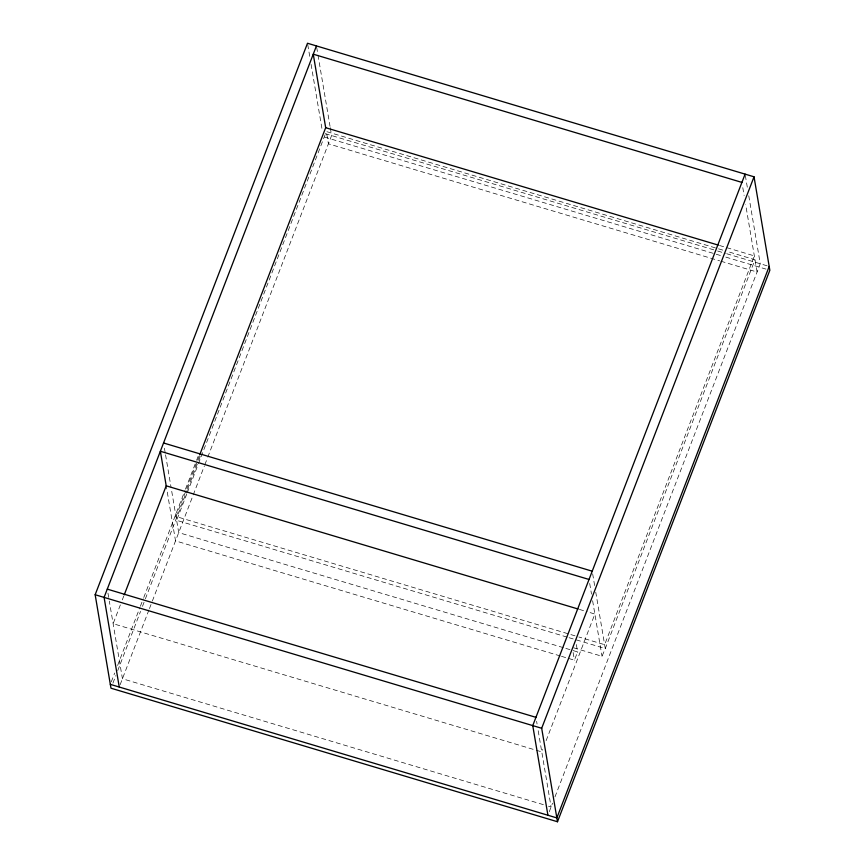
<?xml version="1.0" encoding="UTF-8"?>
<svg xmlns="http://www.w3.org/2000/svg" width="865" height="865" viewBox="0 0 865 865"><rect width="100%" height="100%" fill="white"/><g stroke="black" fill="none" stroke-linecap="round" stroke-linejoin="round"><path stroke-width="0.65" stroke-dasharray="4.33 3.24" d="M120.365 604.895L113.131 623.697L541.782 751.912L542.744 749.404M122.3 599.888L123.749 596.126M111.293 681.836L114.688 673.024M117.597 665.477L139.892 607.554M140.379 606.289L143.287 598.742M143.774 597.477L184.98 490.455M185.467 489.201L196.139 461.499M196.615 460.245L198.074 456.461M199.242 456.093L175.984 516.491L577.528 636.586M112.915 683.166L115.824 675.608M117.759 670.57L140.552 611.393M142.487 606.354L144.909 600.061M145.396 598.807L187.089 490.52M187.575 489.266L198.236 461.564M198.723 460.299L200.183 456.525M186.808 493.904L176.633 520.33L567.775 637.321M187.294 492.65L197.955 464.97M198.431 463.716L325.856 132.799M120.159 684.669L148.985 609.825M149.461 608.571L151.872 602.299M152.359 601.045L192.765 496.121M193.241 494.867L204.389 465.932M204.875 464.667L207.297 458.374M207.784 457.12L331.598 135.546L330.268 127.642M561.504 656.33L574.414 660.19L577.604 651.918L564.694 648.058M546.129 740.624L594.871 614.042L588.416 612.106M549.275 811.694L552.551 803.185M554.973 796.892L760.259 263.76L748.668 195.22M573.538 647.777L602.018 656.286L605.284 648.545L754.994 259.749L727.876 251.639M719.485 245.476L754.345 255.91L604.635 644.695L578.815 636.975M722.718 250.093L326.343 131.534L328.419 143.817L719.626 260.83M325.218 133.643L716.361 250.623M717.647 251.012L725.4 253.326M726.687 253.715L767.915 266.052M324.613 137.102L720.653 255.564M725.832 257.11L765.957 269.112M720.923 261.219L757.07 272.032L745.684 204.713M579.377 609.403L587.119 611.717M569.062 637.71L605.284 648.545L595.758 592.201M563.396 647.669L178.709 532.613L171.324 488.93M560.217 655.94L175.53 540.885L166.437 487.136M543.35 804.645L122.441 678.755L109.304 601.099M548.507 806.191L551.091 806.969L537.954 729.303M745.316 175.444L747.544 188.624M742.797 187.651L744.127 195.522M592.655 573.819L594.644 585.637M589.692 583.453L591.498 594.093M592.622 600.743L602.018 656.286M576.35 644.555L577.69 652.437M573.117 652.513L574.414 660.19M536.614 721.324L537.057 723.983M316.666 47.24L317.779 53.825M318.006 55.144L330.041 126.322M307.735 44.569L309.962 57.75M311.076 64.334L322.223 130.237M164.437 448.232L165.323 453.487M165.55 454.795L171.097 487.611M107.952 593.12L109.076 599.769"/><path stroke-width="1.3" d="M95.161 594.731L307.507 43.25L754.031 176.806L769.839 270.269L557.493 821.75L110.969 688.194L95.161 594.731L541.685 728.276L557.493 821.75M316.439 45.921L104.092 597.401L119.251 687.026M124.225 594.871L166.21 485.827L160.371 451.26L589.022 579.463M199.718 454.839L325.683 127.696L313.26 54.192L741.91 182.407M745.1 174.125L532.754 725.605L547.913 815.241M541.685 728.276L754.031 176.806M769.19 266.431L556.844 817.912L110.32 684.356M325.683 127.696L718.188 245.087M163.55 442.988L592.211 571.192M166.21 485.827L578.08 609.014M107.282 589.13L535.932 717.334"/></g></svg>
